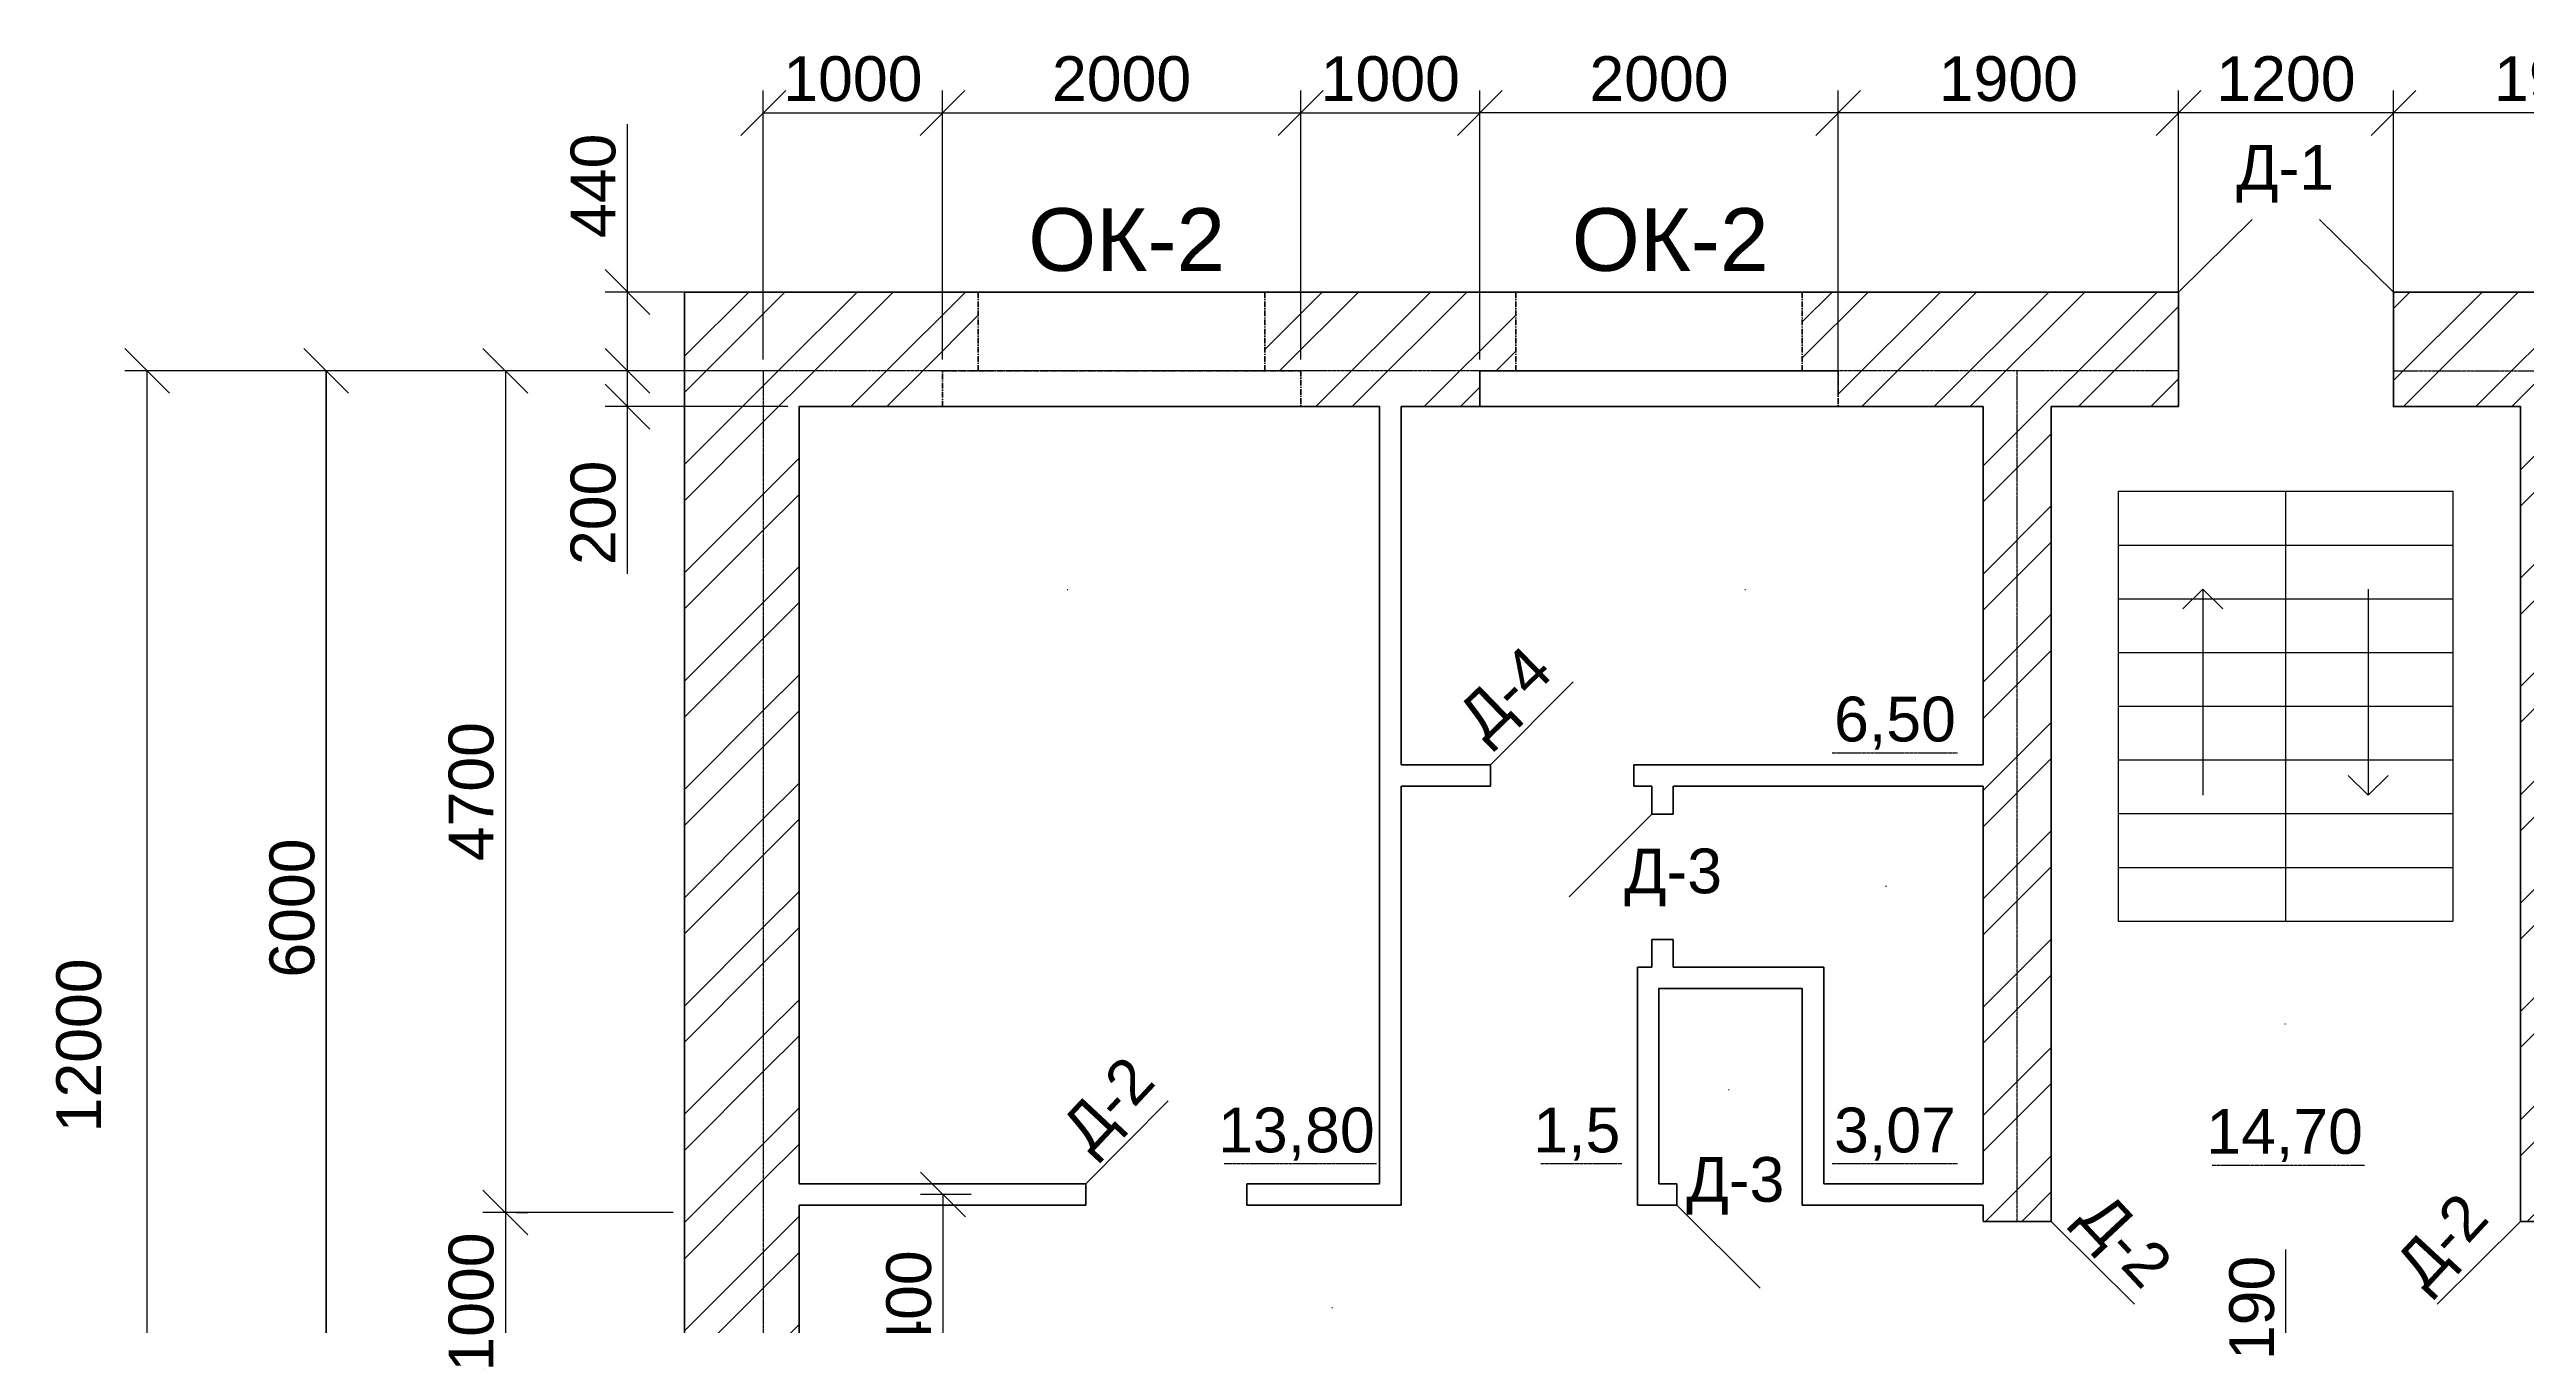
# Model space of a CAD drawing. Header units: millimetres. Extents: x -229914 to 856942, y -268655 to 87212.
# Drawn here: x 332365 to 346191, y -61357 to -54232 of the extents above; entities that cross this region are included whole.
import ezdxf

# ---------------------------------------------------------------- set-up
doc = ezdxf.new("R2010")
doc.units = ezdxf.units.MM
doc.linetypes.add('DASHDOT_axis', pattern=[24, 20, -1.5, 1, -1.5])
doc.linetypes.add('осевая', pattern=[50.8, 31.75, -6.35, 6.35, -6.35])
for name, color, linetype, lineweight in [('каменные и деревянные эл', 7, 'Continuous', 60), ('линия проёмов ворот дверей и окон', 7, 'Continuous', 40), ('Ось', 7, 'DASHDOT_axis', 25)]:
    doc.layers.add(name, color=color, linetype=linetype, lineweight=lineweight)
doc.styles.get("Standard").update_dxf_attribs({"font": 'arial.ttf'})
doc.styles.add('Аннотативный', font='arial.ttf')
doc.dimstyles.new('Копия Аннотативный', dxfattribs={"dimscale": 0, "dimtxt": 2.5, "dimasz": 2.5, "dimexe": 1.25, "dimexo": 0.625, "dimtad": 1, "dimtxsty": 'Аннотативный', "dimblk": 'OBLIQUE', "dimcen": 2.5, "dimadec": 0, "dimazin": 0, "dimtfac": 1, "dimtmove": 0, "dimatfit": 3, "dimldrblk": 'OBLIQUE', "dimfxl": 1, "dimarcsym": 0})

# ---------------------------------------------------------------- blocks, each defined once
blk = doc.blocks.new('_Oblique')
at = {"color": 0, "linetype": 'ByBlock', "lineweight": -2}
blk.add_line((-0.5, -0.5), (0.5, 0.5), dxfattribs=at)
blk = doc.blocks.new('*D63')
at = {"color": 0, "lineweight": -2, "transparency": 16777216}
for p, q in [((336349, -55963), (336349, -54461)), ((337349, -55963), (337349, -54461)), ((336349, -54586), (337349, -54586))]:
    blk.add_line(p, q, dxfattribs=at)
at = {"layer": 'Defpoints', "color": 0, "transparency": 16777216}
for p in [(337349, -54586), (336349, -56026), (337349, -56026)]:
    blk.add_point(p, dxfattribs=at)
at = {"color": 0, "lineweight": -2, "transparency": 16777216, "xscale": 250, "yscale": 250, "zscale": 250, "rotation": 180}
blk.add_blockref('_Oblique', (336349, -54586), dxfattribs=at)
at = {"color": 0, "lineweight": -2, "transparency": 16777216, "xscale": 250, "yscale": 250, "zscale": 250}
blk.add_blockref('_Oblique', (337349, -54586), dxfattribs=at)
at = {"color": 0, "transparency": 16777216, "insert": (336849, -54396), "char_height": 250, "attachment_point": 5, "style": 'Аннотативный'}
blk.add_mtext('1000', dxfattribs=at)
blk = doc.blocks.new('*D64')
at = {"color": 0, "lineweight": -2, "transparency": 16777216}
for p, q in [((337349, -55963), (337349, -54461)), ((339349, -55963), (339349, -54461)), ((337349, -54586), (339349, -54586))]:
    blk.add_line(p, q, dxfattribs=at)
at = {"layer": 'Defpoints', "color": 0, "transparency": 16777216}
for p in [(339349, -54586), (337349, -56026), (339349, -56026)]:
    blk.add_point(p, dxfattribs=at)
at = {"color": 0, "lineweight": -2, "transparency": 16777216, "xscale": 250, "yscale": 250, "zscale": 250, "rotation": 180}
blk.add_blockref('_Oblique', (337349, -54586), dxfattribs=at)
at = {"color": 0, "lineweight": -2, "transparency": 16777216, "xscale": 250, "yscale": 250, "zscale": 250}
blk.add_blockref('_Oblique', (339349, -54586), dxfattribs=at)
at = {"color": 0, "transparency": 16777216, "insert": (338349, -54396), "char_height": 250, "attachment_point": 5, "style": 'Аннотативный'}
blk.add_mtext('2000', dxfattribs=at)
blk = doc.blocks.new('*D65')
at = {"color": 0, "lineweight": -2, "transparency": 16777216}
for p, q in [((339349, -55963), (339349, -54461)), ((340349, -55963), (340349, -54461)), ((339349, -54586), (340349, -54586))]:
    blk.add_line(p, q, dxfattribs=at)
at = {"layer": 'Defpoints', "color": 0, "transparency": 16777216}
for p in [(340349, -54586), (339349, -56026), (340349, -56026)]:
    blk.add_point(p, dxfattribs=at)
at = {"color": 0, "lineweight": -2, "transparency": 16777216, "xscale": 250, "yscale": 250, "zscale": 250, "rotation": 180}
blk.add_blockref('_Oblique', (339349, -54586), dxfattribs=at)
at = {"color": 0, "lineweight": -2, "transparency": 16777216, "xscale": 250, "yscale": 250, "zscale": 250}
blk.add_blockref('_Oblique', (340349, -54586), dxfattribs=at)
at = {"color": 0, "transparency": 16777216, "insert": (339849, -54396), "char_height": 250, "attachment_point": 5, "style": 'Аннотативный'}
blk.add_mtext('1000', dxfattribs=at)
blk = doc.blocks.new('*D66')
at = {"color": 0, "lineweight": -2, "transparency": 16777216}
for p, q in [((340349, -55963), (340349, -54461)), ((342349, -55963), (342349, -54461)), ((342349, -54586), (340349, -54586))]:
    blk.add_line(p, q, dxfattribs=at)
at = {"layer": 'Defpoints', "color": 0, "transparency": 16777216}
for p in [(340349, -54586), (340349, -56026), (342349, -56026)]:
    blk.add_point(p, dxfattribs=at)
at = {"color": 0, "lineweight": -2, "transparency": 16777216, "xscale": 250, "yscale": 250, "zscale": 250, "rotation": 180}
blk.add_blockref('_Oblique', (340349, -54586), dxfattribs=at)
at = {"color": 0, "lineweight": -2, "transparency": 16777216, "xscale": 250, "yscale": 250, "zscale": 250}
blk.add_blockref('_Oblique', (342349, -54586), dxfattribs=at)
at = {"color": 0, "transparency": 16777216, "insert": (341349, -54396), "char_height": 250, "attachment_point": 5, "style": 'Аннотативный'}
blk.add_mtext('2000', dxfattribs=at)
blk = doc.blocks.new('*D67')
at = {"color": 0, "lineweight": -2, "transparency": 16777216}
for p, q in [((342349, -56163), (342349, -54461)), ((344249, -56163), (344249, -54461)), ((344249, -54586), (342349, -54586))]:
    blk.add_line(p, q, dxfattribs=at)
at = {"layer": 'Defpoints', "color": 0, "transparency": 16777216}
for p in [(342349, -54586), (342349, -56226), (344249, -56226)]:
    blk.add_point(p, dxfattribs=at)
at = {"color": 0, "lineweight": -2, "transparency": 16777216, "xscale": 250, "yscale": 250, "zscale": 250, "rotation": 180}
blk.add_blockref('_Oblique', (342349, -54586), dxfattribs=at)
at = {"color": 0, "lineweight": -2, "transparency": 16777216, "xscale": 250, "yscale": 250, "zscale": 250}
blk.add_blockref('_Oblique', (344249, -54586), dxfattribs=at)
at = {"color": 0, "transparency": 16777216, "insert": (343299, -54396), "char_height": 250, "attachment_point": 5, "style": 'Аннотативный'}
blk.add_mtext('1900', dxfattribs=at)
blk = doc.blocks.new('*D68')
at = {"color": 0, "lineweight": -2, "transparency": 16777216}
for p, q in [((344249, -56163), (344249, -54461)), ((345449, -56163), (345449, -54461)), ((345449, -54586), (344249, -54586))]:
    blk.add_line(p, q, dxfattribs=at)
at = {"layer": 'Defpoints', "color": 0, "transparency": 16777216}
for p in [(344249, -54586), (344249, -56226), (345449, -56226)]:
    blk.add_point(p, dxfattribs=at)
at = {"color": 0, "lineweight": -2, "transparency": 16777216, "xscale": 250, "yscale": 250, "zscale": 250, "rotation": 180}
blk.add_blockref('_Oblique', (344249, -54586), dxfattribs=at)
at = {"color": 0, "lineweight": -2, "transparency": 16777216, "xscale": 250, "yscale": 250, "zscale": 250}
blk.add_blockref('_Oblique', (345449, -54586), dxfattribs=at)
at = {"color": 0, "transparency": 16777216, "insert": (344849, -54396), "char_height": 250, "attachment_point": 5, "style": 'Аннотативный'}
blk.add_mtext('1200', dxfattribs=at)
blk = doc.blocks.new('*D69')
at = {"color": 0, "lineweight": -2, "transparency": 16777216}
for p, q in [((345449, -56163), (345449, -54461)), ((347349, -56163), (347349, -54461)), ((347349, -54586), (345449, -54586))]:
    blk.add_line(p, q, dxfattribs=at)
at = {"layer": 'Defpoints', "color": 0, "transparency": 16777216}
for p in [(345449, -54586), (345449, -56226), (347349, -56226)]:
    blk.add_point(p, dxfattribs=at)
at = {"color": 0, "lineweight": -2, "transparency": 16777216, "xscale": 250, "yscale": 250, "zscale": 250, "rotation": 180}
blk.add_blockref('_Oblique', (345449, -54586), dxfattribs=at)
at = {"color": 0, "lineweight": -2, "transparency": 16777216, "xscale": 250, "yscale": 250, "zscale": 250}
blk.add_blockref('_Oblique', (347349, -54586), dxfattribs=at)
at = {"color": 0, "transparency": 16777216, "insert": (346399, -54396), "char_height": 250, "attachment_point": 5, "style": 'Аннотативный'}
blk.add_mtext('1900', dxfattribs=at)
blk = doc.blocks.new('*D89')
at = {"color": 0, "lineweight": -2, "transparency": 16777216}
for p, q in [((337509, -60626), (337227, -60626)), ((337352, -60626), (337352, -62026)), ((338086, -62026), (337227, -62026))]:
    blk.add_line(p, q, dxfattribs=at)
at = {"layer": 'Defpoints', "color": 0, "transparency": 16777216}
for p in [(337572, -60626), (337352, -62026), (338149, -62026)]:
    blk.add_point(p, dxfattribs=at)
at = {"color": 0, "lineweight": -2, "transparency": 16777216, "xscale": 250, "yscale": 250, "zscale": 250}
for p, rotation in [((337352, -60626), 90), ((337352, -62026), 270)]:
    blk.add_blockref('_Oblique', p, dxfattribs=dict(at, rotation=rotation))
at = {"color": 0, "transparency": 16777216, "insert": (337162, -61326), "char_height": 250, "attachment_point": 5, "rotation": 90, "style": 'Аннотативный'}
blk.add_mtext('1400', dxfattribs=at)
blk = doc.blocks.new('*D91')
at = {"color": 0, "lineweight": -2, "transparency": 16777216}
for p, q in [((336286, -56026), (334784, -56026)), ((334909, -56026), (334909, -60726)), ((335846, -60726), (334784, -60726))]:
    blk.add_line(p, q, dxfattribs=at)
at = {"layer": 'Defpoints', "color": 0, "transparency": 16777216}
for p in [(336349, -56026), (334909, -60726), (335909, -60726)]:
    blk.add_point(p, dxfattribs=at)
at = {"color": 0, "lineweight": -2, "transparency": 16777216, "xscale": 250, "yscale": 250, "zscale": 250}
for p, rotation in [((334909, -56026), 90), ((334909, -60726), 270)]:
    blk.add_blockref('_Oblique', p, dxfattribs=dict(at, rotation=rotation))
at = {"color": 0, "transparency": 16777216, "insert": (334719, -58376), "char_height": 250, "attachment_point": 5, "rotation": 90, "style": 'Аннотативный'}
blk.add_mtext('4700', dxfattribs=at)
blk = doc.blocks.new('*D92')
at = {"color": 0, "lineweight": -2, "transparency": 16777216}
for p, q in [((334909, -60726), (334909, -61726)), ((334971, -60726), (335034, -60726)), ((334971, -61726), (335034, -61726))]:
    blk.add_line(p, q, dxfattribs=at)
at = {"layer": 'Defpoints', "color": 0, "transparency": 16777216}
for p in [(334909, -60726), (334909, -61726), (334909, -61726)]:
    blk.add_point(p, dxfattribs=at)
at = {"color": 0, "lineweight": -2, "transparency": 16777216, "xscale": 250, "yscale": 250, "zscale": 250}
for p, rotation in [((334909, -60726), 90), ((334909, -61726), 270)]:
    blk.add_blockref('_Oblique', p, dxfattribs=dict(at, rotation=rotation))
at = {"color": 0, "transparency": 16777216, "insert": (334719, -61226), "char_height": 250, "attachment_point": 5, "rotation": 90, "style": 'Аннотативный'}
blk.add_mtext('1000', dxfattribs=at)
blk = doc.blocks.new('*D93')
at = {"color": 0, "lineweight": -2, "transparency": 16777216}
for p, q in [((334846, -56026), (333784, -56026)), ((333909, -56026), (333909, -62026)), ((336286, -62026), (333784, -62026))]:
    blk.add_line(p, q, dxfattribs=at)
at = {"layer": 'Defpoints', "color": 0, "transparency": 16777216}
for p in [(334909, -56026), (333909, -62026), (336349, -62026)]:
    blk.add_point(p, dxfattribs=at)
at = {"color": 0, "lineweight": -2, "transparency": 16777216, "xscale": 250, "yscale": 250, "zscale": 250}
for p, rotation in [((333909, -56026), 90), ((333909, -62026), 270)]:
    blk.add_blockref('_Oblique', p, dxfattribs=dict(at, rotation=rotation))
at = {"color": 0, "transparency": 16777216, "insert": (333719, -59026), "char_height": 250, "attachment_point": 5, "rotation": 90, "style": 'Аннотативный'}
blk.add_mtext('6000', dxfattribs=at)
blk = doc.blocks.new('*D94')
at = {"color": 0, "lineweight": -2, "transparency": 16777216}
for p, q in [((336286, -56026), (333784, -56026)), ((333909, -62026), (333909, -56026)), ((333971, -62026), (334034, -62026))]:
    blk.add_line(p, q, dxfattribs=at)
at = {"layer": 'Defpoints', "color": 0, "transparency": 16777216}
for p in [(333909, -56026), (336349, -56026), (333909, -62026)]:
    blk.add_point(p, dxfattribs=at)
at = {"color": 0, "lineweight": -2, "transparency": 16777216, "xscale": 250, "yscale": 250, "zscale": 250}
for p, rotation in [((333909, -56026), 90), ((333909, -62026), 270)]:
    blk.add_blockref('_Oblique', p, dxfattribs=dict(at, rotation=rotation))
at = {"color": 0, "transparency": 16777216, "insert": (333719, -59026), "char_height": 250, "attachment_point": 5, "rotation": 90, "style": 'Аннотативный'}
blk.add_mtext('6000', dxfattribs=at)
blk = doc.blocks.new('*D95')
at = {"color": 0, "lineweight": -2, "transparency": 16777216}
for p, q in [((333846, -56026), (332784, -56026)), ((332909, -68026), (332909, -56026)), ((333846, -68026), (332784, -68026))]:
    blk.add_line(p, q, dxfattribs=at)
at = {"layer": 'Defpoints', "color": 0, "transparency": 16777216}
for p in [(332909, -56026), (333909, -56026), (333909, -68026)]:
    blk.add_point(p, dxfattribs=at)
at = {"color": 0, "lineweight": -2, "transparency": 16777216, "xscale": 250, "yscale": 250, "zscale": 250}
for p, rotation in [((332909, -56026), 90), ((332909, -68026), 270)]:
    blk.add_blockref('_Oblique', p, dxfattribs=dict(at, rotation=rotation))
at = {"color": 0, "transparency": 16777216, "insert": (332529, -59793), "char_height": 250, "attachment_point": 5, "rotation": 90, "style": 'Аннотативный'}
blk.add_mtext('12000', dxfattribs=at)
blk = doc.blocks.new('*D97')
at = {"color": 0, "lineweight": -2, "transparency": 16777216}
for p, q in [((344849, -61836), (344849, -60933)), ((344849, -62026), (344849, -61836)), ((344911, -61836), (344974, -61836)), ((344911, -62026), (344974, -62026))]:
    blk.add_line(p, q, dxfattribs=at)
at = {"layer": 'Defpoints', "color": 0, "transparency": 16777216}
for p in [(344849, -61836), (344849, -61836), (344849, -62026)]:
    blk.add_point(p, dxfattribs=at)
at = {"color": 0, "lineweight": -2, "transparency": 16777216, "xscale": 250, "yscale": 250, "zscale": 250}
for p, rotation in [((344849, -61836), 90), ((344849, -62026), 270)]:
    blk.add_blockref('_Oblique', p, dxfattribs=dict(at, rotation=rotation))
at = {"color": 0, "transparency": 16777216, "insert": (344659, -61259), "char_height": 250, "attachment_point": 5, "rotation": 90, "style": 'Аннотативный'}
blk.add_mtext('190', dxfattribs=at)
blk = doc.blocks.new('*D98')
at = {"color": 0, "lineweight": -2, "transparency": 16777216}
for p, q in [((336486, -56026), (335466, -56026)), ((335591, -56226), (335591, -56026)), ((336486, -56226), (335466, -56226)), ((335591, -57159), (335591, -56226))]:
    blk.add_line(p, q, dxfattribs=at)
at = {"layer": 'Defpoints', "color": 0, "transparency": 16777216}
for p in [(335591, -56026), (336549, -56026), (336549, -56226)]:
    blk.add_point(p, dxfattribs=at)
at = {"color": 0, "lineweight": -2, "transparency": 16777216, "xscale": 250, "yscale": 250, "zscale": 250}
for p, rotation in [((335591, -56026), 90), ((335591, -56226), 270)]:
    blk.add_blockref('_Oblique', p, dxfattribs=dict(at, rotation=rotation))
at = {"color": 0, "transparency": 16777216, "insert": (335400, -56819), "char_height": 250, "attachment_point": 5, "rotation": 90, "style": 'Аннотативный'}
blk.add_mtext('200', dxfattribs=at)
blk = doc.blocks.new('*D99')
at = {"color": 0, "lineweight": -2, "transparency": 16777216}
for p, q in [((335591, -55586), (335591, -54649)), ((336286, -55586), (335466, -55586)), ((335591, -56026), (335591, -55586)), ((335846, -56026), (335466, -56026))]:
    blk.add_line(p, q, dxfattribs=at)
at = {"layer": 'Defpoints', "color": 0, "transparency": 16777216}
for p in [(335591, -55586), (336349, -55586), (335909, -56026)]:
    blk.add_point(p, dxfattribs=at)
at = {"color": 0, "lineweight": -2, "transparency": 16777216, "xscale": 250, "yscale": 250, "zscale": 250}
for p, rotation in [((335591, -55586), 90), ((335591, -56026), 270)]:
    blk.add_blockref('_Oblique', p, dxfattribs=dict(at, rotation=rotation))
at = {"color": 0, "transparency": 16777216, "insert": (335400, -54993), "char_height": 250, "attachment_point": 5, "rotation": 90, "style": 'Аннотативный'}
blk.add_mtext('440', dxfattribs=at)

msp = doc.modelspace()

# ---------------------------------------------------------------- hatches: boundary and pattern name
h = msp.add_hatch()
h.set_pattern_fill('ANSI32', color=256, scale=44.892)
h.paths.add_polyline_path([(335908.91663, -55585.86955), (337548.91663, -55585.86955), (337548.91663, -56025.86955), (337348.91663, -56025.86955), (336348.91663, -56025.86955), (336348.91663, -68025.86955), (337348.91663, -68025.86955), (337348.91663, -68465.86955), (335908.91663, -68465.86955)])
h = msp.add_hatch()
h.set_pattern_fill('ANSI32', color=256, scale=44.892)
h.paths.add_polyline_path([(343538.91663, -56225.86955), (344248.91663, -56225.86955), (344248.91663, -56025.86955), (342348.91663, -56025.86955), (342348.91663, -56225.86955), (343158.91663, -56225.86955), (343158.91663, -58225.86955), (343158.91663, -58345.86955), (343158.91663, -60495.86955), (343158.91663, -60565.86955), (343158.91663, -60685.86955), (343158.91663, -60775.86955), (343538.91663, -60775.86955)])
h.paths.add_polyline_path([(346538.91663, -56225.86955), (347348.91663, -56225.86955), (347348.91663, -56025.86955), (346348.91663, -56025.86955), (346348.91663, -60712.96643), (346158.91663, -60899.29765), (346158.91663, -60775.86955), (346538.91663, -60775.86955), (346538.91663, -60685.86955), (346538.91663, -60565.86955), (346538.91663, -60375.86955), (346538.91663, -58345.86955), (346538.91663, -58225.86955)])
h.paths.add_polyline_path([(346348.91663, -56025.86955), (345448.91663, -56025.86955), (345448.91663, -56225.86955), (346158.91663, -56225.86955), (346158.91663, -60899.29765), (346348.91663, -60712.96643)])
h.paths.add_polyline_path([(350548.91663, -55585.86955), (349148.91663, -55585.86955), (349148.91663, -56025.86955), (349348.91663, -56025.86955), (349348.91663, -56225.86955), (349788.91663, -56225.86955), (349908.91663, -56225.86955), (350348.91663, -56225.86955), (350348.91663, -56025.86955), (350548.91663, -56025.86955)])
h.paths.add_polyline_path([(347548.91663, -55585.86955), (345448.91663, -55585.86955), (345448.91663, -56025.86955), (346348.91663, -56025.86955), (347348.91663, -56025.86955), (347548.91663, -56025.86955)])
h.paths.add_polyline_path([(344248.91663, -55585.86955), (342148.91663, -55585.86955), (342148.91663, -56025.86955), (342348.91663, -56025.86955), (344248.91663, -56025.86955)])
h.paths.add_polyline_path([(343538.91663, -62215.86955), (346158.91663, -62215.86955), (346158.91663, -67825.86955), (345448.91663, -67825.86955), (345448.91663, -68025.86955), (346348.91663, -68025.86955), (346348.91663, -62025.86955), (343348.91663, -62025.86955), (343348.91663, -66225.86955), (343538.91663, -66225.86955)])
h.paths.add_polyline_path([(343348.91663, -62025.86955), (342348.91663, -62025.86955), (342348.91663, -62215.86955), (343158.91663, -62215.86955), (343158.91663, -66225.86955), (343348.91663, -66225.86955)])
h.paths.add_polyline_path([(346348.91663, -61675.86955), (346158.91663, -61675.86955), (346158.91663, -61835.86955), (343538.91663, -61835.86955), (343538.91663, -61675.86955), (343348.91663, -61675.86955), (343348.91663, -62025.86955), (346348.91663, -62025.86955)])
h.paths.add_polyline_path([(343348.91663, -61675.86955), (343158.91663, -61675.86955), (343158.91663, -61835.86955), (342348.91663, -61835.86955), (342348.91663, -62025.86955), (343348.91663, -62025.86955)])
h.paths.add_polyline_path([(341448.91663, -62025.86955), (339048.91663, -62025.86955), (339048.91663, -62215.86955), (339788.91663, -62215.86955), (339908.91663, -62215.86955), (341448.91663, -62215.86955)])
h.paths.add_polyline_path([(341448.91663, -61835.86955), (339048.91663, -61835.86955), (339048.91663, -62025.86955), (341448.91663, -62025.86955)])
h.paths.add_polyline_path([(338148.91663, -61835.86955), (336548.91663, -61835.86955), (336548.91663, -62025.86955), (338148.91663, -62025.86955)])
h.paths.add_polyline_path([(338148.91663, -62025.86955), (336548.91663, -62025.86955), (336548.91663, -62215.86955), (338148.91663, -62215.86955)])
h.paths.add_polyline_path([(336548.91663, -60685.86955), (336548.91663, -60565.86955), (336548.91663, -60495.86955), (336548.91663, -56225.86955), (337348.91663, -56225.86955), (337348.91663, -56025.86955), (336348.91663, -56025.86955), (336348.91663, -62025.86955), (336548.91663, -62025.86955), (336548.91663, -61835.86955)])
h.paths.add_polyline_path([(336548.91663, -62215.86955), (336548.91663, -62025.86955), (336348.91663, -62025.86955), (336348.91663, -68025.86955), (337348.91663, -68025.86955), (337348.91663, -67825.86955), (336548.91663, -67825.86955)])
h.paths.add_polyline_path([(353348.91663, -56025.86955), (352348.91663, -56025.86955), (352348.91663, -56225.86955), (353148.91663, -56225.86955), (353148.91663, -60495.86955), (353148.91663, -60565.86955), (353148.91663, -60685.86955), (353148.91663, -61835.86955), (353148.91663, -61855.86955), (353148.91663, -61975.86955), (353148.91663, -62025.86955), (353348.91663, -62025.86955)])
h.paths.add_polyline_path([(353348.91663, -62025.86955), (353148.91663, -62025.86955), (353148.91663, -62095.86955), (353148.91663, -62215.86955), (353148.91663, -67825.86955), (352348.91663, -67825.86955), (352348.91663, -68025.86955), (352348.91663, -68025.86955), (353348.91663, -68025.86955)])
h.paths.add_polyline_path([(350548.91663, -68025.86955), (349148.91663, -68025.86955), (349148.91663, -68465.86955), (350548.91663, -68465.86955)])
h.paths.add_polyline_path([(350348.91663, -67825.86955), (349908.91663, -67825.86955), (349788.91663, -67825.86955), (349348.91663, -67825.86955), (349348.91663, -68025.86955), (350348.91663, -68025.86955)])
h.paths.add_polyline_path([(347548.91663, -68025.86955), (345248.91663, -68025.86955), (345248.91663, -68465.86955), (347548.91663, -68465.86955)])
h.paths.add_polyline_path([(347348.91663, -62025.86955), (346348.91663, -62025.86955), (346348.91663, -68025.86955), (347348.91663, -68025.86955), (347348.91663, -67825.86955), (346538.91663, -67825.86955), (346538.91663, -62215.86955), (347348.91663, -62215.86955)])
h.paths.add_polyline_path([(347348.91663, -61835.86955), (346538.91663, -61835.86955), (346538.91663, -61675.86955), (346348.91663, -61675.86955), (346348.91663, -62025.86955), (347348.91663, -62025.86955)])
h.paths.add_polyline_path([(350548.91663, -62025.86955), (348248.91663, -62025.86955), (348248.91663, -62215.86955), (349788.91663, -62215.86955), (349908.91663, -62215.86955), (350548.91663, -62215.86955)])
h.paths.add_polyline_path([(350548.91663, -61835.86955), (348248.91663, -61835.86955), (348248.91663, -62025.86955), (350548.91663, -62025.86955)])
h.paths.add_polyline_path([(353148.91663, -62095.86955), (353148.91663, -62025.86955), (351448.91663, -62025.86955), (351448.91663, -62215.86955), (353148.91663, -62215.86955)])
h.paths.add_polyline_path([(353148.91663, -61855.86955), (353148.91663, -61835.86955), (351448.91663, -61835.86955), (351448.91663, -62025.86955), (353148.91663, -62025.86955), (353148.91663, -61975.86955)])
h.paths.add_polyline_path([(344448.91663, -68025.86955), (342148.91663, -68025.86955), (342148.91663, -68465.86955), (344448.91663, -68465.86955)])
h.paths.add_polyline_path([(344248.91663, -67825.86955), (343538.91663, -67825.86955), (343538.91663, -67025.86955), (343348.91663, -67025.86955), (343348.91663, -68025.86955), (344248.91663, -68025.86955), (344248.91663, -68038.32529)])
h.paths.add_polyline_path([(343348.91663, -67025.86955), (343158.91663, -67025.86955), (343158.91663, -67825.86955), (342348.91663, -67825.86955), (342348.91663, -68025.86955), (343348.91663, -68025.86955)])
h.paths.add_polyline_path([(340548.91663, -68025.86955), (339148.91663, -68025.86955), (339148.91663, -68465.86955), (340548.91663, -68465.86955)])
h.paths.add_polyline_path([(340348.91663, -67825.86955), (339908.91663, -67825.86955), (339788.91663, -67825.86955), (339348.91663, -67825.86955), (339148.91663, -68025.86955), (340348.91663, -68025.86955)])
h = msp.add_hatch()
h.set_pattern_fill('ANSI32', color=256, scale=44.892)
h.set_pattern_definition([(45, (253381.16, -156791.6), (-302.3562, 302.3562), []), (45, (253582.73, -156791.6), (-302.3562, 302.3562), [])])
h.paths.add_polyline_path([(340348.91663, -56025.86955), (339348.91663, -56025.86955), (339348.91663, -56225.86955), (339788.91663, -56225.86955), (339908.91663, -56225.86955), (340348.91663, -56225.86955)])
h.paths.add_polyline_path([(340548.91663, -55585.86955), (339148.91663, -55585.86955), (339148.91663, -56025.86955), (339348.91663, -56025.86955), (340348.91663, -56025.86955), (340548.91663, -56025.86955)])

# ---------------------------------------------------------------- linework, layer by layer
at = {"color": 0, "linetype": 'осевая', "lineweight": 40}
for p, q in [((337548.91663, -56025.86955), (337548.91663, -55585.86955)), ((339148.91663, -56025.86955), (339148.91663, -55585.86955)), ((340548.91663, -56025.86955), (340548.91663, -55585.86955)), ((342148.91663, -56025.86955), (342148.91663, -55585.86955)), ((342348.91663, -56025.86955), (342348.91663, -56225.86955))]:
    msp.add_line(p, q, dxfattribs=at)
at = {"lineweight": 25}
for p, q in [((343912.163, -56698.75827), (345780.25427, -56698.75827)), ((343912.163, -56698.75827), (343912.163, -59098.75827)), ((344846.20863, -56698.75827), (344846.20863, -59098.75827)), ((345780.25427, -56698.75827), (345780.25427, -59098.75827)), ((343912.163, -56998.75827), (345780.25427, -56998.75827)), ((343912.163, -57298.75827), (345780.25427, -57298.75827)), ((344384.80986, -57244.52358), (344272.84271, -57354.8697)), ((344384.80986, -57244.52358), (344384.80986, -58396.39713)), ((344384.80986, -57244.52358), (344496.77701, -57354.8697)), ((345307.60741, -57244.52358), (345307.60741, -58396.39713)), ((343912.163, -57598.75827), (345780.25427, -57598.75827)), ((343912.163, -57898.75827), (345780.25427, -57898.75827)), ((343912.163, -58198.75827), (345780.25427, -58198.75827)), ((345307.60741, -58396.39713), (345195.64026, -58286.05101)), ((345307.60741, -58396.39713), (345419.57456, -58286.05101)), ((343912.163, -58498.75827), (345780.25427, -58498.75827)), ((343912.163, -58798.75827), (345780.25427, -58798.75827)), ((343912.163, -59098.75827), (345780.25427, -59098.75827))]:
    msp.add_line(p, q, dxfattribs=at)
at = {"color": 0, "linetype": 'ByBlock', "lineweight": 60}
for p, q in [((341308.91663, -58500.86955), (341428.91663, -58500.86955)), ((339048.91663, -60685.86955), (339048.91663, -60565.86955)), ((346158.91663, -60775.86955), (346538.91663, -60775.86955))]:
    msp.add_line(p, q, dxfattribs=at)
at = {"linetype": 'DASHDOT_axis'}
for points in [[(344248.91663, -56025.86955), (334697.13911, -56025.86955)], [(336348.91663, -56025.86955), (336348.91663, -69701.54359)], [(336348.91663, -56025.86955), (336348.91663, -56025.86955)], [(343348.91663, -56025.86955), (343348.91663, -56025.86955)]]:
    msp.add_lwpolyline(points, dxfattribs=at)
at = {"color": 0, "linetype": 'осевая', "lineweight": 40}
msp.add_lwpolyline([(337348.91663, -56225.86955), (337348.91663, -56025.86955), (339348.91663, -56025.86955), (339348.91663, -56225.86955)], dxfattribs=at)
for points in [[(338049.82224, -57249.85178), (338044.82224, -57249.85178)], [(341832.75546, -57249.85178), (341827.75546, -57249.85178)], [(342618.25462, -58906.15701), (342614.25462, -58906.15701)], [(344842.37941, -59672.97559), (344845.37941, -59672.97559)], [(339523.19031, -61256.92389), (339527.19031, -61256.92389)]]:
    msp.add_lwpolyline(points)
at = {"color": 0, "linetype": 'ByBlock', "lineweight": 60}
msp.add_lwpolyline([(336548.91663, -60685.86955), (336548.91663, -61835.86955)], dxfattribs=at)
at = {"layer": 'каменные и деревянные эл'}
for p, q in [((339908.91663, -58225.86955), (339908.91663, -56225.86955)), ((339908.91663, -56225.86955), (343158.91663, -56225.86955)), ((343158.91663, -58225.86955), (343158.91663, -56225.86955)), ((340408.91663, -58225.86955), (339908.91663, -58225.86955)), ((340408.91663, -58345.86955), (340408.91663, -58225.86955)), ((343158.91663, -58225.86955), (341208.91663, -58225.86955)), ((341208.91663, -58345.86955), (341208.91663, -58225.86955)), ((341208.91663, -58345.86955), (341308.91663, -58345.86955))]:
    msp.add_line(p, q, dxfattribs=at)
at = {"layer": 'каменные и деревянные эл', "color": 0, "linetype": 'ByBlock'}
for p, q in [((339908.91663, -58345.86955), (339908.91663, -60685.86955)), ((340408.91663, -58345.86955), (339908.91663, -58345.86955)), ((341308.91663, -58345.86955), (341308.91663, -58500.86955)), ((341428.91663, -58500.86955), (341428.91663, -58345.86955)), ((341308.91663, -59200.86955), (341428.91663, -59200.86955)), ((341308.91663, -59200.86955), (341308.91663, -59355.86955)), ((341428.91663, -59200.86955), (341428.91663, -59355.86955)), ((341308.91663, -59355.86955), (341228.91663, -59355.86955)), ((341228.91663, -60685.86955), (341228.91663, -59355.86955)), ((342268.91663, -59355.86955), (341428.91663, -59355.86955)), ((342268.91663, -60565.86955), (342268.91663, -59355.86955)), ((342148.91663, -59475.86955), (341348.91663, -59475.86955)), ((341348.91663, -59475.86955), (341348.91663, -60565.86955)), ((342148.91663, -60685.86955), (342148.91663, -59475.86955)), ((336548.91663, -60565.86955), (338148.91663, -60565.86955)), ((336548.91663, -60685.86955), (338148.91663, -60685.86955)), ((338148.91663, -60565.86955), (338148.91663, -60685.86955)), ((339048.91663, -60565.86955), (339788.91663, -60565.86955)), ((339048.91663, -60685.86955), (339908.91663, -60685.86955)), ((341228.91663, -60685.86955), (341448.91663, -60685.86955)), ((341348.91663, -60565.86955), (341448.91663, -60565.86955)), ((341448.91663, -60565.86955), (341448.91663, -60685.86955)), ((342148.91663, -60685.86955), (343158.91663, -60685.86955)), ((342268.91663, -60565.86955), (343158.91663, -60565.86955)), ((343158.91663, -60775.86955), (343538.91663, -60775.86955))]:
    msp.add_line(p, q, dxfattribs=at)
at = {"layer": 'каменные и деревянные эл', "linetype": 'ByBlock'}
msp.add_line((343158.91663, -58345.86955), (341428.91663, -58345.86955), dxfattribs=at)
at = {"layer": 'каменные и деревянные эл', "color": 0}
for points in [[(343538.91663, -60775.86955), (343538.91663, -56225.86955), (344248.91663, -56225.86955), (344248.91663, -55585.86955), (344248.91663, -55585.86955), (335908.91663, -55585.86955), (335908.91663, -68465.86955), (353788.91663, -68465.86955), (353788.91663, -55585.86955), (345448.91663, -55585.86955), (345448.91663, -56225.86955), (346158.91663, -56225.86955), (346158.91663, -60775.86955)], [(343158.91663, -58345.86955), (343158.91663, -60495.86955), (343158.91663, -60565.86955)], [(343158.91663, -60685.86955), (343158.91663, -60775.86955)]]:
    msp.add_lwpolyline(points, dxfattribs=at)
at = {"layer": 'каменные и деревянные эл', "color": 0, "linetype": 'ByBlock'}
msp.add_lwpolyline([(339788.91663, -60565.86955), (339788.91663, -56225.86955), (336548.91663, -56225.86955), (336548.91663, -60495.86955), (336548.91663, -60565.86955)], dxfattribs=at)
at = {"layer": 'линия проёмов ворот дверей и окон'}
for p, q in [((344248.91663, -55585.86955), (344660.885, -55180.31441)), ((345448.91663, -55585.86955), (345036.94827, -55180.31441)), ((342348.91663, -56025.86955), (340348.91663, -56025.86955)), ((340348.91663, -56025.86955), (340348.91663, -56225.86955)), ((340408.91663, -58225.86955), (340869.61717, -57762.48457)), ((340848.21609, -58964.25453), (341308.91663, -58500.86955)), ((338148.91663, -60565.86955), (338609.61717, -60102.48457)), ((341448.91663, -60685.86955), (341914.10787, -61148.10658)), ((343538.91663, -60775.86955), (344004.10787, -61238.10658)), ((346158.91663, -60775.86955), (345693.7254, -61238.10658))]:
    msp.add_line(p, q, dxfattribs=at)
at = {"layer": 'Ось', "linetype": 'DASHDOT_axis'}
msp.add_line((343348.91663, -60775.86955), (343348.91663, -56025.86955), dxfattribs=at)
at = {"layer": 'Ось'}
for p, q in [((345448.91663, -56025.86955), (347348.91663, -56025.86955)), ((342315.61131, -58158.58283), (343015.50157, -58158.58283)), ((338920.73851, -60453.28246), (339771.27689, -60453.28246)), ((340689.59845, -60453.28246), (341142.48871, -60453.28246)), ((342315.61131, -60453.28246), (343015.50157, -60453.28246)), ((344437.2041, -60461.3343), (345287.74248, -60461.3343))]:
    msp.add_line(p, q, dxfattribs=at)
msp.add_lwpolyline([(341737.25959, -60039.81086), (341740.25959, -60039.81086)], dxfattribs=at)

# ---------------------------------------------------------------- texts
at = {"lineweight": 25, "attachment_point": 3}
for s, insert, char_height in [('\\pxa0.66667,sm1.07917;Д-1', (345117.94885, -54764.96196), 250), ('\\pxa0.66667,sm1.07917;ОК-2', (338927.38856, -55117.77041), 350), ('\\pxa0.66667,sm1.07917;ОК-2', (341961.54097, -55117.77041), 350), ('\\pxa0.66667,sm1.07917;6,50', (343006.08087, -57845.64641), 250), ('\\pxa0.66667,sm1.07917;Д-3', (341700.91223, -58693.56352), 250), ('\\pxa0.66667,sm1.07917;13,80', (339761.85619, -60140.34605), 250), ('\\pxa0.66667,sm1.07917;1,5', (341133.06801, -60140.34605), 250), ('\\pxa0.66667,sm1.07917;3,07', (343006.08087, -60140.34605), 250), ('\\pxa0.66667,sm1.07917;14,70', (345278.32178, -60148.39789), 250), ('\\pxa0.66667,sm1.07917;Д-3', (342048.75477, -60416.34231), 250)]:
    msp.add_mtext_dynamic_manual_height_columns(s, width=110.1427955, gutter_width=1250, heights=[0], dxfattribs=dict(at, insert=insert, char_height=char_height))
at = {"lineweight": 25, "char_height": 250}
for s, insert, attachment_point, rotation in [('\\pxa0.66667,sm1.07917;Д-4', (340596.08701, -57544.00099), 3, 44.115102885), ('\\pxa0.66667,sm1.07917;Д-2', (338366.31709, -59833.7546), 3, 46.934068768), ('\\pxa0.66667,sm1.07917;Д-2', (343859.01709, -60595.78453), 1, 313.065931232), ('\\pxa0.66667,sm1.07917;Д-2', (345809.9717, -60596.69327), 3, 47.271468832)]:
    msp.add_mtext_dynamic_manual_height_columns(s, width=110.1427955, gutter_width=1250, heights=[0], dxfattribs=dict(at, insert=insert, attachment_point=attachment_point, rotation=rotation))

# ---------------------------------------------------------------- dimensions: what is measured, and where the dimension line sits
for base, p1, p2, picture, middle in [((337348.91663, -54585.86955), (336348.91663, -56025.86955), (337348.91663, -56025.86955), '*D63', (336848.91663, -54395.7263)), ((339348.91663, -54585.86955), (337348.91663, -56025.86955), (339348.91663, -56025.86955), '*D64', (338348.91663, -54395.7263)), ((340348.91663, -54585.86955), (339348.91663, -56025.86955), (340348.91663, -56025.86955), '*D65', (339848.91663, -54395.7263)), ((340348.91663, -54585.86955), (342348.91663, -56025.86955), (340348.91663, -56025.86955), '*D66', (341348.91663, -54395.7263)), ((342348.91663, -54585.86955), (344248.91663, -56225.86955), (342348.91663, -56225.86955), '*D67', (343298.91663, -54395.7263)), ((344248.91663, -54585.86955), (345448.91663, -56225.86955), (344248.91663, -56225.86955), '*D68', (344848.91663, -54395.7263)), ((345448.91663, -54585.86955), (347348.91663, -56225.86955), (345448.91663, -56225.86955), '*D69', (346398.91663, -54395.7263))]:
    dim = msp.add_linear_dim(base=base, p1=p1, p2=p2, dimstyle='Копия Аннотативный')
    dim.commit()
    dim.dimension.update_dxf_attribs({"geometry": picture, "text_midpoint": middle})
for base, p1, p2, picture, middle in [((335590.5489, -55585.86955), (335908.91663, -56025.86955), (336348.91663, -55585.86955), '*D99', (335400.40565, -54992.58851)), ((333908.91663, -62025.86955), (334908.91663, -56025.86955), (336348.91663, -62025.86955), '*D93', (333718.77339, -59025.86955)), ((333908.91663, -56025.86955), (333908.91663, -62025.86955), (336348.91663, -56025.86955), '*D94', (333718.77339, -59025.86955)), ((334908.91663, -60725.86955), (336348.91663, -56025.86955), (335908.91663, -60725.86955), '*D91', (334718.77339, -58375.86955)), ((337352.27527, -62025.86955), (337571.65027, -60625.86955), (338148.91663, -62025.86955), '*D89', (337162.13202, -61325.86955)), ((334908.91663, -61725.86955), (334908.91663, -60725.86955), (334908.91663, -61725.86955), '*D92', (334718.77339, -61225.86955)), ((344848.91663, -61835.86955), (344848.91663, -62025.86955), (344848.91663, -61835.86955), '*D97', (344658.77339, -61259.38592))]:
    dim = msp.add_linear_dim(base=base, p1=p1, p2=p2, angle=90, dimstyle='Копия Аннотативный')
    dim.commit()
    dim.dimension.update_dxf_attribs({"geometry": picture, "text_midpoint": middle})
for base, p1, p2, override, picture, middle in [((332908.91663, -56025.86955), (333908.91663, -68025.86955), (333908.91663, -56025.86955), {"dimtmove": 2}, '*D95', (332718.77339, -59793.18379)), ((335590.5489, -56025.86955), (336548.91663, -56225.86955), (336548.91663, -56025.86955), {"dimtmove": 1}, '*D98', (335400.40565, -56818.76172))]:
    dim = msp.add_linear_dim(base=base, p1=p1, p2=p2, angle=90, dimstyle='Копия Аннотативный', override=override)
    dim.commit()
    dim.dimension.update_dxf_attribs({"geometry": picture, "text_midpoint": middle, "dimtype": 160})

doc.saveas('drawing.dxf')
